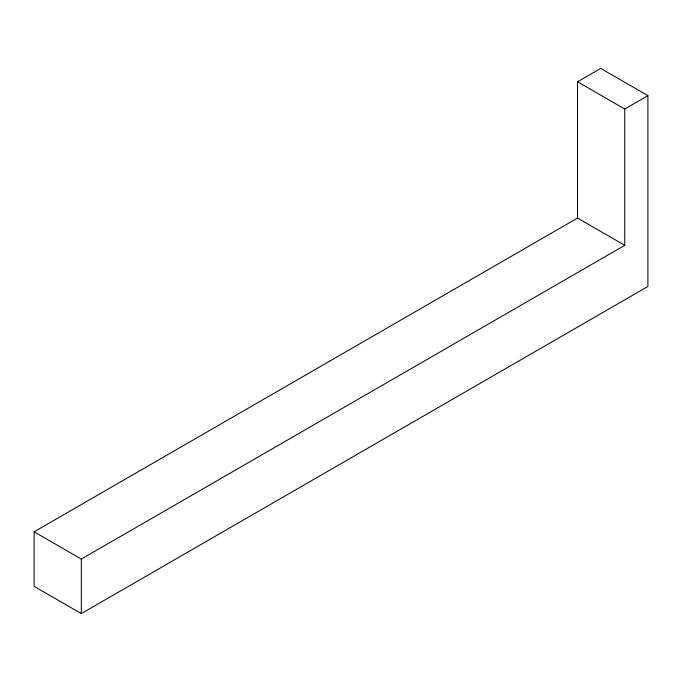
<?xml version="1.0" encoding="UTF-8"?>
<svg xmlns="http://www.w3.org/2000/svg" width="682" height="682" viewBox="0 0 682 682"><rect width="100%" height="100%" fill="white"/><g stroke="black" fill="none" stroke-linecap="round" stroke-linejoin="round"><path stroke-width="1.02" d="M577.543 81.763L600.689 68.405L647.9 95.659L647.9 286.483L81.311 613.595L34.1 586.341L34.1 531.815L577.543 218.061L624.755 245.324L624.755 109.026L577.543 81.763L577.543 218.061M624.755 109.026L647.9 95.659M34.1 531.815L81.311 559.078L624.755 245.324M81.311 559.078L81.311 613.595"/></g></svg>
